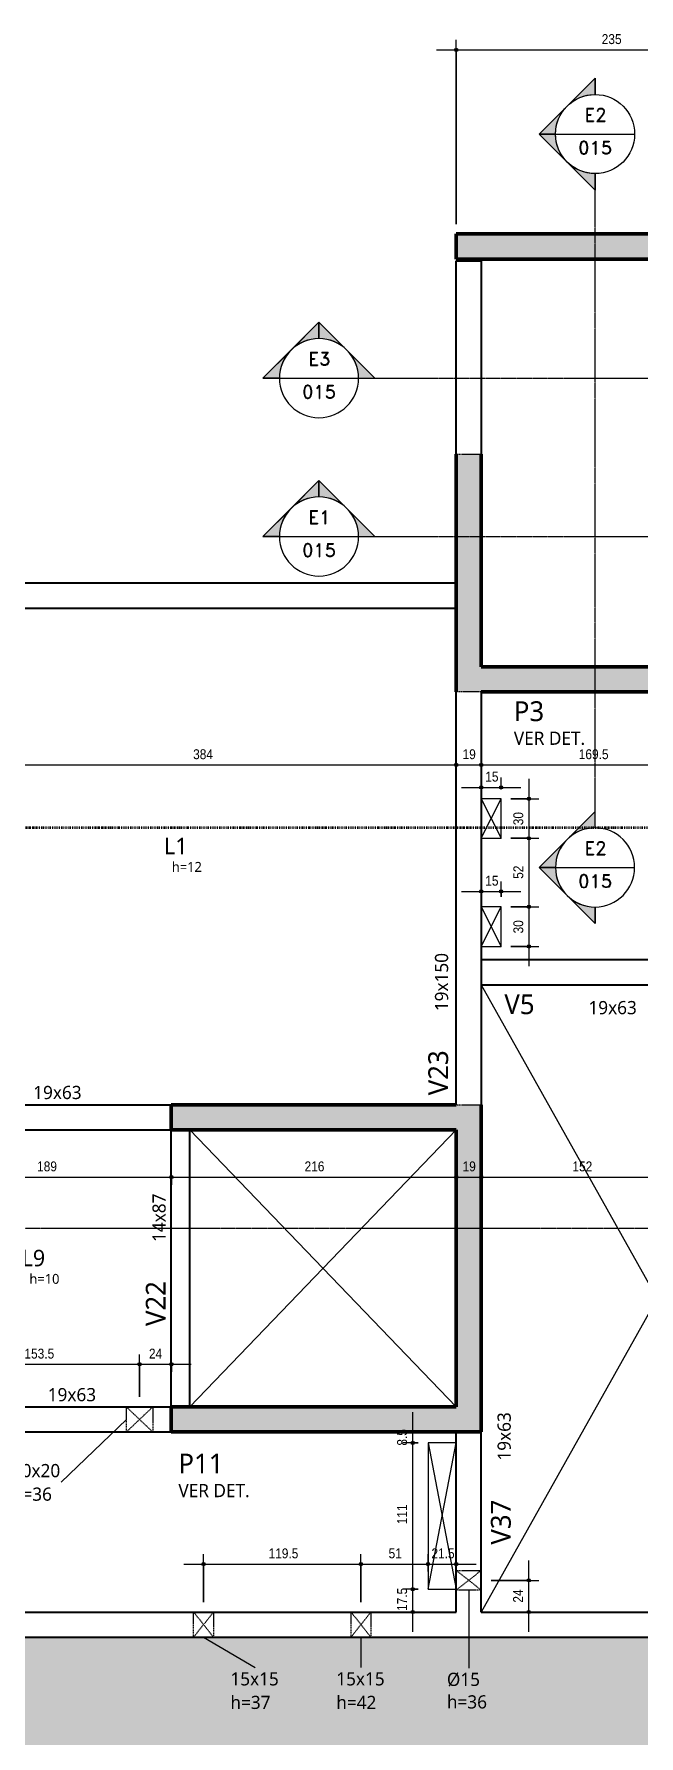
# Model space of a CAD drawing. Header units: centimetres. Extents: x -1475 to 26323, y -1238 to 84208.
# Drawn here: x 7683 to 8141, y -465 to 825 of the extents above; entities that cross this region are included whole.
import ezdxf

# ---------------------------------------------------------------- set-up
doc = ezdxf.new("R2010")
doc.units = ezdxf.units.CM
for name, pattern in [('Centro de 6 mm', [1.32, 0.6, -0.24, 0.24, -0.24]), ('Dash dot', [1.5875, 0.635, -0.47625, 0, -0.47625]), ('Traço', [0.635, 0.3175, -0.3175])]:
    doc.linetypes.add(name, pattern=pattern)
for name, color, linetype, lineweight in [('A-ANNO-DIMS', 7, 'Continuous', 9), ('A-ANNO-DIMS-50', 7, 'Continuous', 9), ('A-FLOR', 7, 'Continuous', 9), ('A-FLOR-IDEN', 7, 'Continuous', 9), ('A-GENM', 7, 'Continuous', 18), ('A-GENM-HDLN', 7, 'Traço', 18), ('A-GENM-IDEN', 7, 'Continuous', 9), ('G-ANNO-SYMB', 7, 'Continuous', 9), ('S-BEAM', 7, 'Continuous', 9), ('S-BEAM-IDEN', 7, 'Continuous', 9), ('S-COLS', 7, 'Continuous', 9), ('S-COLS-HDLN', 7, 'Traço', 18), ('S-COLS-IDEN', 7, 'Continuous', 9), ('S-GRID', 7, 'Continuous', 9)]:
    doc.layers.add(name, color=color, linetype=linetype, lineweight=lineweight)
doc.styles.add('Fira Sans', font='', dxfattribs={"width": 0.9, "height": 7.5})
doc.styles.add('Gadugi', font='gadugi.ttf', dxfattribs={"height": 10})
doc.styles.add('Gadugi_1', font='gadugi.ttf', dxfattribs={"height": 15})
doc.styles.add('Gadugi_2', font='gadugi.ttf', dxfattribs={"height": 0.2})
doc.styles.add('Gadugi_3', font='gadugi.ttf', dxfattribs={"height": 7.5})
doc.styles.add('Gadugi_4', font='gadugi.ttf', dxfattribs={"height": 12.5})
doc.styles.add('RomanD', font='romand__.ttf', dxfattribs={"height": 10})
doc.styles.get('Fira Sans').set_extended_font_data('Fira Sans')
doc.dimstyles.new('PED_R80_1_5mm_ACIMA_As_ESQ__R00', dxfattribs={"dimscale": 30.48, "dimtxt": 10.229846, "dimasz": 0.328084, "dimexe": 0.246063, "dimexo": 0.246063, "dimgap": 0.049213, "dimtad": 1, "dimdec": 1, "dimrnd": 0.5, "dimdsep": 46, "dimtxsty": 'Fira Sans', "dimblk1": 'DOTSMALL', "dimblk2": 'DOTSMALL', "dimsah": 1, "dimcen": 0.09, "dimdle": 0.492126, "dimazin": 0, "dimtfac": 1, "dimtdec": 4, "dimtix": 1, "dimtmove": 0, "dimatfit": 3, "dimfxl": 1, "dimtvp": 1, "dimtolj": 1, "dimtzin": 0, "dimarcsym": 2})

# ---------------------------------------------------------------- blocks, each defined once
blk = doc.blocks.new('PED_FURO_RETANGULAR_R04_2020 _INSTÂNCIA_ - FURO RET-V1-PL300 - FORMA DO DUPLEX SUPERIOR')
at = {"layer": 'A-GENM-HDLN'}
for p, q in [((-7.5, 9.5), (7.5, -9.5)), ((-7.5, -9.5), (7.5, 9.5)), ((-7.5, -9.5), (-7.5, 9.5)), ((7.5, 9.5), (7.5, -9.5))]:
    blk.add_line(p, q, dxfattribs=at)
blk = doc.blocks.new('PED_FURO_RETANGULAR_R04_2020 _INSTÂNCIA_ - FURO RET-3778599-PL300 - FORMA DO DUPLEX SUPERIOR')
at = {"layer": 'A-GENM-HDLN'}
for p, q in [((-7.5, 9.5), (7.5, -9.5)), ((-7.5, -9.5), (7.5, 9.5)), ((-7.5, -9.5), (-7.5, 9.5)), ((7.5, 9.5), (7.5, -9.5))]:
    blk.add_line(p, q, dxfattribs=at)
blk = doc.blocks.new('PED_FURO_RETANGULAR_R04_2020 _INSTÂNCIA_ - FURO RET-3780401-PL300 - FORMA DO DUPLEX SUPERIOR')
at = {"layer": 'A-GENM-HDLN'}
for p, q in [((-10, 9.5), (10, -9.5)), ((-10, -9.5), (10, 9.5)), ((-10, -9.5), (-10, 9.5)), ((10, 9.5), (10, -9.5))]:
    blk.add_line(p, q, dxfattribs=at)
blk = doc.blocks.new('PED_FURO_CIRCULAR_R04_2020 _INSTÂNCIA_ - FURO CIRC-3780993-PL300 - FORMA DO DUPLEX SUPERIOR')
at = {"layer": 'A-GENM-HDLN'}
for p, q in [((7.5, -9.5), (-7.5, 9.5)), ((-7.5, -9.5), (7.5, 9.5)), ((-7.5, -9.5), (-7.5, 9.5)), ((7.5, 9.5), (7.5, -9.5))]:
    blk.add_line(p, q, dxfattribs=at)
blk = doc.blocks.new('PED_TAG_PILAR_R03 - PILAR VER DET_-2523782-PL300 - FORMA DO DUPLEX SUPERIOR')
at = {"layer": 'S-COLS-IDEN', "insert": (0.115, -0.625), "char_height": 0.2, "width": 1.37089, "attachment_point": 1, "style": 'Gadugi_2'}
blk.add_mtext('VER DET.', dxfattribs=at)
blk = doc.blocks.new('Corte - M_Cabeça do corte - Preenchida-2060824-PL300 - FORMA DO DUPLEX SUPERIOR')
at = {"layer": 'G-ANNO-SYMB'}
h = blk.add_hatch(color=256, dxfattribs=at)
edge = h.paths.add_edge_path(flags=0)
edge.add_line((-0.6, 0.849), (-0.6, 0.6))
edge.add_arc((-0.6, 0), 0.6, 90, 135)
edge.add_line((-1.024, 0.424), (-0.6, 0.849))
h = blk.add_hatch(color=256, dxfattribs=at)
edge = h.paths.add_edge_path(flags=0)
edge.add_line((-0.6, 0.849), (-0.176, 0.424))
edge.add_arc((-0.6, 0), 0.6, 45, 90)
edge.add_line((-0.6, 0.6), (-0.6, 0.849))
h = blk.add_hatch(color=256, dxfattribs=at)
edge = h.paths.add_edge_path(flags=0)
edge.add_line((-1.449, 0), (-1.024, 0.424))
edge.add_arc((-0.6, 0), 0.6, 135, 180)
edge.add_line((-1.2, 0), (-1.449, 0))
h = blk.add_hatch(color=256, dxfattribs=at)
edge = h.paths.add_edge_path(flags=0)
edge.add_line((0.249, 0), (0, 0))
edge.add_arc((-0.6, 0), 0.6, 360, 405)
edge.add_line((-0.176, 0.424), (0.249, 0))
for p, q in [((-0.6, 0.849), (-1.449, 0)), ((-0.6, 0.849), (-1.024, 0.424)), ((-0.6, 0.849), (0.249, 0)), ((-0.6, 0.6), (-0.6, 0.849)), ((-0.6, 0.849), (-0.6, 0.6)), ((-0.176, 0.424), (-0.6, 0.849)), ((-1.024, 0.424), (-1.449, 0)), ((0.249, 0), (-0.176, 0.424)), ((-1.449, 0), (-1.2, 0)), ((0, 0), (0.249, 0)), ((-1.2, 0), (-1.449, 0)), ((0, 0), (0.249, 0))]:
    blk.add_line(p, q, dxfattribs=at)
for start, end in [(360, 180), (90, 135), (45, 90), (135, 180), (360, 45), (180, 360)]:
    blk.add_arc((-0.6, 0), 0.6, start, end, dxfattribs=at)
blk = doc.blocks.new('DIMBLOCK157-PL300 - FORMA DO DUPLEX SUPERIOR')
at = {"layer": 'A-ANNO-DIMS-50', "true_color": 0x000032}
h = blk.add_hatch(color=178, dxfattribs=at)
edge = h.paths.add_edge_path(flags=0)
edge.add_arc((7597.8, -41.1), 1.25, 0, 360)
h = blk.add_hatch(color=178, dxfattribs=at)
edge = h.paths.add_edge_path(flags=0)
edge.add_arc((7786.8, -41.1), 1.25, 0, 360)
at = {"layer": 'A-ANNO-DIMS-50', "color": 178, "true_color": 0x000032}
for p, q in [((7597.8, -46.8), (7597.8, -33.6)), ((7786.8, -46.8), (7786.8, -33.6)), ((7597.8, -41.1), (7786.8, -41.1)), ((7597.8, -41.1), (7597.8, -46.8)), ((7786.8, -41.1), (7786.8, -46.8))]:
    blk.add_line(p, q, dxfattribs=at)
for centre in [(7597.8, -41.1), (7786.8, -41.1)]:
    blk.add_circle(centre, 1.25, dxfattribs=at)
at = {"layer": 'A-ANNO-DIMS-50', "color": 0, "insert": (7685, -29.2), "char_height": 7.5, "width": 17.469, "attachment_point": 1, "line_spacing_factor": 1.049215, "style": 'Fira Sans'}
blk.add_mtext('189', dxfattribs=at)
blk = doc.blocks.new('_DotSmall')
at = {"color": 0, "linetype": 'ByBlock', "const_width": 0.5}
blk.add_lwpolyline([(-0.0625, 0, 1), (0.0625, 0, 1)], format="xyb", close=True, dxfattribs=at)
blk = doc.blocks.new('DIMBLOCK158-PL300 - FORMA DO DUPLEX SUPERIOR')
at = {"layer": 'A-ANNO-DIMS-50', "true_color": 0x000032}
h = blk.add_hatch(color=178, dxfattribs=at)
edge = h.paths.add_edge_path(flags=0)
edge.add_arc((7786.8, -41.1), 1.25, 0, 360)
h = blk.add_hatch(color=178, dxfattribs=at)
edge = h.paths.add_edge_path(flags=0)
edge.add_arc((8002.8, -41.1), 1.25, 0, 360)
at = {"layer": 'A-ANNO-DIMS-50', "color": 178, "true_color": 0x000032}
for p, q in [((7786.8, -46.8), (7786.8, -33.6)), ((8002.8, -46.8), (8002.8, -33.6)), ((7786.8, -41.1), (8002.8, -41.1)), ((7786.8, -41.1), (7786.8, -46.8)), ((8002.8, -41.1), (8002.8, -46.8))]:
    blk.add_line(p, q, dxfattribs=at)
for centre in [(7786.8, -41.1), (8002.8, -41.1)]:
    blk.add_circle(centre, 1.25, dxfattribs=at)
at = {"layer": 'A-ANNO-DIMS-50', "color": 0, "insert": (7887.8, -29.2), "char_height": 7.5, "width": 16.84, "attachment_point": 1, "line_spacing_factor": 1.049215, "style": 'Fira Sans'}
blk.add_mtext('216', dxfattribs=at)
blk = doc.blocks.new('DIMBLOCK159-PL300 - FORMA DO DUPLEX SUPERIOR')
at = {"layer": 'A-ANNO-DIMS-50', "true_color": 0x000032}
h = blk.add_hatch(color=178, dxfattribs=at)
edge = h.paths.add_edge_path(flags=0)
edge.add_arc((8002.8, -41.1), 1.25, 0, 360)
h = blk.add_hatch(color=178, dxfattribs=at)
edge = h.paths.add_edge_path(flags=0)
edge.add_arc((8021.8, -41.1), 1.25, 0, 360)
at = {"layer": 'A-ANNO-DIMS-50', "color": 178, "true_color": 0x000032}
for p, q in [((8002.8, -46.8), (8002.8, -33.6)), ((8021.8, -46.8), (8021.8, -33.6)), ((8002.8, -41.1), (8021.8, -41.1)), ((8002.8, -41.1), (8002.8, -46.8)), ((8021.8, -41.1), (8021.8, -46.8))]:
    blk.add_line(p, q, dxfattribs=at)
for centre in [(8002.8, -41.1), (8021.8, -41.1)]:
    blk.add_circle(centre, 1.25, dxfattribs=at)
at = {"layer": 'A-ANNO-DIMS-50', "color": 0, "insert": (8007.6, -29.2), "char_height": 7.5, "width": 11.174, "attachment_point": 1, "line_spacing_factor": 1.049215, "style": 'Fira Sans'}
blk.add_mtext('19', dxfattribs=at)
blk = doc.blocks.new('DIMBLOCK160-PL300 - FORMA DO DUPLEX SUPERIOR')
at = {"layer": 'A-ANNO-DIMS-50', "true_color": 0x000032}
h = blk.add_hatch(color=178, dxfattribs=at)
edge = h.paths.add_edge_path(flags=0)
edge.add_arc((8021.8, -41.1), 1.25, 0, 360)
h = blk.add_hatch(color=178, dxfattribs=at)
edge = h.paths.add_edge_path(flags=0)
edge.add_arc((8173.8, -41.1), 1.25, 0, 360)
at = {"layer": 'A-ANNO-DIMS-50', "color": 178, "true_color": 0x000032}
for p, q in [((8021.8, -46.8), (8021.8, -33.6)), ((8173.8, -46.8), (8173.8, -33.6)), ((8021.8, -41.1), (8173.8, -41.1)), ((8021.8, -41.1), (8021.8, -46.8)), ((8173.8, -41.1), (8173.8, -46.8))]:
    blk.add_line(p, q, dxfattribs=at)
for centre in [(8021.8, -41.1), (8173.8, -41.1)]:
    blk.add_circle(centre, 1.25, dxfattribs=at)
at = {"layer": 'A-ANNO-DIMS-50', "color": 0, "insert": (8090.9, -29.2), "char_height": 7.5, "width": 16.525, "attachment_point": 1, "line_spacing_factor": 1.049215, "style": 'Fira Sans'}
blk.add_mtext('152', dxfattribs=at)
blk = doc.blocks.new('DIMBLOCK195-PL300 - FORMA DO DUPLEX SUPERIOR')
at = {"layer": 'A-ANNO-DIMS-50', "true_color": 0x000032}
h = blk.add_hatch(color=178, dxfattribs=at)
edge = h.paths.add_edge_path(flags=0)
edge.add_arc((7619, 271.3), 1.25, 0, 360)
h = blk.add_hatch(color=178, dxfattribs=at)
edge = h.paths.add_edge_path(flags=0)
edge.add_arc((8002.8, 271.3), 1.25, 0, 360)
at = {"layer": 'A-ANNO-DIMS-50', "color": 178, "true_color": 0x000032}
for p, q in [((7619, 302.7), (7619, 263.8)), ((7619, 271.3), (7619, 302.7)), ((7619, 271.3), (8002.8, 271.3)), ((8002.8, 265.6), (8002.8, 278.8)), ((8002.8, 271.3), (8002.8, 265.6))]:
    blk.add_line(p, q, dxfattribs=at)
for centre in [(7619, 271.3), (8002.8, 271.3)]:
    blk.add_circle(centre, 1.25, dxfattribs=at)
at = {"layer": 'A-ANNO-DIMS-50', "color": 0, "insert": (7803.3, 283.2), "char_height": 7.5, "width": 18.256, "attachment_point": 1, "line_spacing_factor": 1.049215, "style": 'Fira Sans'}
blk.add_mtext('384', dxfattribs=at)
blk = doc.blocks.new('DIMBLOCK196-PL300 - FORMA DO DUPLEX SUPERIOR')
at = {"layer": 'A-ANNO-DIMS-50', "true_color": 0x000032}
h = blk.add_hatch(color=178, dxfattribs=at)
edge = h.paths.add_edge_path(flags=0)
edge.add_arc((8002.8, 271.3), 1.25, 0, 360)
h = blk.add_hatch(color=178, dxfattribs=at)
edge = h.paths.add_edge_path(flags=0)
edge.add_arc((8021.8, 271.3), 1.25, 0, 360)
at = {"layer": 'A-ANNO-DIMS-50', "color": 178, "true_color": 0x000032}
for p, q in [((8002.8, 265.6), (8002.8, 278.8)), ((8002.8, 271.3), (8021.8, 271.3)), ((8002.8, 271.3), (8002.8, 265.6)), ((8021.8, 265.6), (8021.8, 278.8)), ((8021.8, 271.3), (8021.8, 265.6))]:
    blk.add_line(p, q, dxfattribs=at)
for centre in [(8002.8, 271.3), (8021.8, 271.3)]:
    blk.add_circle(centre, 1.25, dxfattribs=at)
at = {"layer": 'A-ANNO-DIMS-50', "color": 0, "insert": (8007.6, 283.2), "char_height": 7.5, "width": 11.174, "attachment_point": 1, "line_spacing_factor": 1.049215, "style": 'Fira Sans'}
blk.add_mtext('19', dxfattribs=at)
blk = doc.blocks.new('DIMBLOCK197-PL300 - FORMA DO DUPLEX SUPERIOR')
at = {"layer": 'A-ANNO-DIMS-50', "true_color": 0x000032}
h = blk.add_hatch(color=178, dxfattribs=at)
edge = h.paths.add_edge_path(flags=0)
edge.add_arc((8021.8, 271.3), 1.25, 0, 360)
h = blk.add_hatch(color=178, dxfattribs=at)
edge = h.paths.add_edge_path(flags=0)
edge.add_arc((8191.3, 271.3), 1.25, 0, 360)
at = {"layer": 'A-ANNO-DIMS-50', "color": 178, "true_color": 0x000032}
for p, q in [((8021.8, 265.6), (8021.8, 278.8)), ((8021.8, 271.3), (8191.3, 271.3)), ((8021.8, 271.3), (8021.8, 265.6)), ((8191.3, 279.3), (8191.3, 263.8)), ((8191.3, 271.3), (8191.3, 279.3))]:
    blk.add_line(p, q, dxfattribs=at)
for centre in [(8021.8, 271.3), (8191.3, 271.3)]:
    blk.add_circle(centre, 1.25, dxfattribs=at)
at = {"layer": 'A-ANNO-DIMS-50', "color": 0, "insert": (8095.7, 283.2), "char_height": 7.5, "width": 25.968, "attachment_point": 1, "line_spacing_factor": 1.049215, "style": 'Fira Sans'}
blk.add_mtext('169.5', dxfattribs=at)
blk = doc.blocks.new('DIMBLOCK221-PL300 - FORMA DO DUPLEX SUPERIOR')
at = {"layer": 'A-ANNO-DIMS-50', "true_color": 0x000032}
h = blk.add_hatch(color=178, dxfattribs=at)
edge = h.paths.add_edge_path(flags=0)
edge.add_arc((8002.8, 813.3), 1.25, 0, 360)
h = blk.add_hatch(color=178, dxfattribs=at)
edge = h.paths.add_edge_path(flags=0)
edge.add_arc((8237.8, 813.3), 1.25, 0, 360)
at = {"layer": 'A-ANNO-DIMS-50', "color": 178, "true_color": 0x000032}
for p, q in [((7987.8, 813.3), (8237.8, 813.3)), ((8002.8, 681.3), (8002.8, 820.8)), ((8002.8, 813.3), (8002.8, 681.3)), ((8237.8, 681.3), (8237.8, 820.8)), ((8237.8, 813.3), (8237.8, 681.3))]:
    blk.add_line(p, q, dxfattribs=at)
for centre in [(8002.8, 813.3), (8237.8, 813.3)]:
    blk.add_circle(centre, 1.25, dxfattribs=at)
at = {"layer": 'A-ANNO-DIMS-50', "color": 0, "insert": (8113.1, 825.2), "char_height": 7.5, "width": 17.312, "attachment_point": 1, "line_spacing_factor": 1.049215, "style": 'Fira Sans'}
blk.add_mtext('235', dxfattribs=at)
blk = doc.blocks.new('DIMBLOCK233-PL300 - FORMA DO DUPLEX SUPERIOR')
at = {"layer": 'A-ANNO-DIMS-50', "true_color": 0x000032}
h = blk.add_hatch(color=178, dxfattribs=at)
edge = h.paths.add_edge_path(flags=0)
edge.add_arc((8057.9, 245.7), 1.25, 0, 360)
h = blk.add_hatch(color=178, dxfattribs=at)
edge = h.paths.add_edge_path(flags=0)
edge.add_arc((8057.9, 215.7), 1.25, 0, 360)
at = {"layer": 'A-ANNO-DIMS-50', "color": 178, "true_color": 0x000032}
for p, q in [((8057.9, 260.7), (8057.9, 215.7)), ((8044.3, 245.7), (8065.4, 245.7)), ((8057.9, 245.7), (8044.3, 245.7)), ((8044.3, 215.7), (8065.4, 215.7)), ((8057.9, 215.7), (8044.3, 215.7))]:
    blk.add_line(p, q, dxfattribs=at)
for centre in [(8057.9, 245.7), (8057.9, 215.7)]:
    blk.add_circle(centre, 1.25, dxfattribs=at)
at = {"layer": 'A-ANNO-DIMS-50', "color": 0, "insert": (8046.1, 225.6), "char_height": 7.5, "width": 12.276, "attachment_point": 1, "rotation": 90, "line_spacing_factor": 1.049215, "style": 'Fira Sans'}
blk.add_mtext('30', dxfattribs=at)
blk = doc.blocks.new('DIMBLOCK234-PL300 - FORMA DO DUPLEX SUPERIOR')
at = {"layer": 'A-ANNO-DIMS-50', "true_color": 0x000032}
h = blk.add_hatch(color=178, dxfattribs=at)
edge = h.paths.add_edge_path(flags=0)
edge.add_arc((8057.9, 215.7), 1.25, 0, 360)
h = blk.add_hatch(color=178, dxfattribs=at)
edge = h.paths.add_edge_path(flags=0)
edge.add_arc((8057.9, 163.8), 1.25, 0, 360)
at = {"layer": 'A-ANNO-DIMS-50', "color": 178, "true_color": 0x000032}
for p, q in [((8044.3, 215.7), (8065.4, 215.7)), ((8057.9, 215.7), (8044.3, 215.7)), ((8057.9, 215.7), (8057.9, 163.8)), ((8044.3, 163.8), (8065.4, 163.8)), ((8057.9, 163.8), (8044.3, 163.8))]:
    blk.add_line(p, q, dxfattribs=at)
for centre in [(8057.9, 215.7), (8057.9, 163.8)]:
    blk.add_circle(centre, 1.25, dxfattribs=at)
at = {"layer": 'A-ANNO-DIMS-50', "color": 0, "insert": (8046.1, 185), "char_height": 7.5, "width": 11.489, "attachment_point": 1, "rotation": 90, "line_spacing_factor": 1.049215, "style": 'Fira Sans'}
blk.add_mtext('52', dxfattribs=at)
blk = doc.blocks.new('DIMBLOCK235-PL300 - FORMA DO DUPLEX SUPERIOR')
at = {"layer": 'A-ANNO-DIMS-50', "true_color": 0x000032}
h = blk.add_hatch(color=178, dxfattribs=at)
edge = h.paths.add_edge_path(flags=0)
edge.add_arc((8057.9, 163.8), 1.25, 0, 360)
h = blk.add_hatch(color=178, dxfattribs=at)
edge = h.paths.add_edge_path(flags=0)
edge.add_arc((8057.9, 133.8), 1.25, 0, 360)
at = {"layer": 'A-ANNO-DIMS-50', "color": 178, "true_color": 0x000032}
for p, q in [((8044.3, 163.8), (8065.4, 163.8)), ((8057.9, 163.8), (8044.3, 163.8)), ((8057.9, 163.8), (8057.9, 118.8)), ((8044.3, 133.8), (8065.4, 133.8)), ((8057.9, 133.8), (8044.3, 133.8))]:
    blk.add_line(p, q, dxfattribs=at)
for centre in [(8057.9, 163.8), (8057.9, 133.8)]:
    blk.add_circle(centre, 1.25, dxfattribs=at)
at = {"layer": 'A-ANNO-DIMS-50', "color": 0, "insert": (8046.1, 143.6), "char_height": 7.5, "width": 12.276, "attachment_point": 1, "rotation": 90, "line_spacing_factor": 1.049215, "style": 'Fira Sans'}
blk.add_mtext('30', dxfattribs=at)
blk = doc.blocks.new('DIMBLOCK236-PL300 - FORMA DO DUPLEX SUPERIOR')
at = {"layer": 'A-ANNO-DIMS-50', "true_color": 0x000032}
h = blk.add_hatch(color=178, dxfattribs=at)
edge = h.paths.add_edge_path(flags=0)
edge.add_arc((8021.8, 175.4), 1.25, 0, 360)
h = blk.add_hatch(color=178, dxfattribs=at)
edge = h.paths.add_edge_path(flags=0)
edge.add_arc((8036.8, 175.4), 1.25, 0, 360)
at = {"layer": 'A-ANNO-DIMS-50', "color": 178, "true_color": 0x000032}
for p, q in [((8021.8, 169.7), (8021.8, 182.9)), ((8036.8, 171.3), (8036.8, 182.9)), ((8006.8, 175.4), (8051.8, 175.4)), ((8021.8, 175.4), (8021.8, 169.7)), ((8036.8, 175.4), (8036.8, 171.3))]:
    blk.add_line(p, q, dxfattribs=at)
for centre in [(8021.8, 175.4), (8036.8, 175.4)]:
    blk.add_circle(centre, 1.25, dxfattribs=at)
at = {"layer": 'A-ANNO-DIMS-50', "color": 0, "insert": (8024.8, 187.3), "char_height": 7.5, "width": 10.859, "attachment_point": 1, "rotation": 0, "line_spacing_factor": 1.049215, "style": 'Fira Sans'}
blk.add_mtext('15', dxfattribs=at)
blk = doc.blocks.new('DIMBLOCK237-PL300 - FORMA DO DUPLEX SUPERIOR')
at = {"layer": 'A-ANNO-DIMS-50', "true_color": 0x000032}
h = blk.add_hatch(color=178, dxfattribs=at)
edge = h.paths.add_edge_path(flags=0)
edge.add_arc((8021.8, 254.3), 1.25, 0, 360)
h = blk.add_hatch(color=178, dxfattribs=at)
edge = h.paths.add_edge_path(flags=0)
edge.add_arc((8036.8, 254.3), 1.25, 0, 360)
at = {"layer": 'A-ANNO-DIMS-50', "color": 178, "true_color": 0x000032}
for p, q in [((8021.8, 248.6), (8021.8, 261.8)), ((8036.8, 253.2), (8036.8, 261.8)), ((8006.8, 254.3), (8051.8, 254.3)), ((8021.8, 254.3), (8021.8, 248.6)), ((8036.8, 254.3), (8036.8, 253.2))]:
    blk.add_line(p, q, dxfattribs=at)
for centre in [(8021.8, 254.3), (8036.8, 254.3)]:
    blk.add_circle(centre, 1.25, dxfattribs=at)
at = {"layer": 'A-ANNO-DIMS-50', "color": 0, "insert": (8024.8, 266.2), "char_height": 7.5, "width": 10.859, "attachment_point": 1, "rotation": 0, "line_spacing_factor": 1.049215, "style": 'Fira Sans'}
blk.add_mtext('15', dxfattribs=at)
blk = doc.blocks.new('DIMBLOCK240-PL300 - FORMA DO DUPLEX SUPERIOR')
at = {"layer": 'A-ANNO-DIMS-50', "true_color": 0x000032}
h = blk.add_hatch(color=178, dxfattribs=at)
edge = h.paths.add_edge_path(flags=0)
edge.add_arc((7609.2, -182.9), 1.25, 0, 360)
h = blk.add_hatch(color=178, dxfattribs=at)
edge = h.paths.add_edge_path(flags=0)
edge.add_arc((7762.7, -182.9), 1.25, 0, 360)
at = {"layer": 'A-ANNO-DIMS-50', "color": 178, "true_color": 0x000032}
for p, q in [((7609.2, -207.7), (7609.2, -175.4)), ((7762.7, -207.7), (7762.7, -175.4)), ((7609.2, -182.9), (7762.7, -182.9)), ((7609.2, -182.9), (7609.2, -207.7)), ((7762.7, -182.9), (7762.7, -207.7))]:
    blk.add_line(p, q, dxfattribs=at)
for centre in [(7609.2, -182.9), (7762.7, -182.9)]:
    blk.add_circle(centre, 1.25, dxfattribs=at)
at = {"layer": 'A-ANNO-DIMS-50', "color": 0, "insert": (7675.4, -171.1), "char_height": 7.5, "width": 25.339, "attachment_point": 1, "line_spacing_factor": 1.049215, "style": 'Fira Sans'}
blk.add_mtext('153.5', dxfattribs=at)
blk = doc.blocks.new('DIMBLOCK241-PL300 - FORMA DO DUPLEX SUPERIOR')
at = {"layer": 'A-ANNO-DIMS-50', "true_color": 0x000032}
h = blk.add_hatch(color=178, dxfattribs=at)
edge = h.paths.add_edge_path(flags=0)
edge.add_arc((7762.7, -182.9), 1.25, 0, 360)
h = blk.add_hatch(color=178, dxfattribs=at)
edge = h.paths.add_edge_path(flags=0)
edge.add_arc((7786.8, -182.9), 1.25, 0, 360)
at = {"layer": 'A-ANNO-DIMS-50', "color": 178, "true_color": 0x000032}
for p, q in [((7762.7, -207.7), (7762.7, -175.4)), ((7786.8, -188.7), (7786.8, -175.4)), ((7762.7, -182.9), (7801.8, -182.9)), ((7762.7, -182.9), (7762.7, -207.7)), ((7786.8, -182.9), (7786.8, -188.7))]:
    blk.add_line(p, q, dxfattribs=at)
for centre in [(7762.7, -182.9), (7786.8, -182.9)]:
    blk.add_circle(centre, 1.25, dxfattribs=at)
at = {"layer": 'A-ANNO-DIMS-50', "color": 0, "insert": (7769.8, -171.1), "char_height": 7.5, "width": 11.804, "attachment_point": 1, "line_spacing_factor": 1.049215, "style": 'Fira Sans'}
blk.add_mtext('24', dxfattribs=at)
blk = doc.blocks.new('DIMBLOCK244-PL300 - FORMA DO DUPLEX SUPERIOR')
at = {"layer": 'A-ANNO-DIMS-50', "true_color": 0x000032}
h = blk.add_hatch(color=178, dxfattribs=at)
edge = h.paths.add_edge_path(flags=0)
edge.add_arc((8057.8, -346.7), 1.25, 0, 360)
h = blk.add_hatch(color=178, dxfattribs=at)
edge = h.paths.add_edge_path(flags=0)
edge.add_arc((8057.8, -370.7), 1.25, 0, 360)
at = {"layer": 'A-ANNO-DIMS-50', "color": 178, "true_color": 0x000032}
for p, q in [((8057.8, -385.7), (8057.8, -331.7)), ((8029.3, -346.7), (8065.3, -346.7)), ((8057.8, -346.7), (8029.3, -346.7)), ((8063.6, -370.7), (8050.3, -370.7)), ((8057.8, -370.7), (8063.6, -370.7))]:
    blk.add_line(p, q, dxfattribs=at)
for centre in [(8057.8, -346.7), (8057.8, -370.7)]:
    blk.add_circle(centre, 1.25, dxfattribs=at)
at = {"layer": 'A-ANNO-DIMS-50', "color": 0, "insert": (8045.9, -363.6), "char_height": 7.5, "width": 11.804, "attachment_point": 1, "rotation": 90, "line_spacing_factor": 1.049215, "style": 'Fira Sans'}
blk.add_mtext('24', dxfattribs=at)
blk = doc.blocks.new('DIMBLOCK245-PL300 - FORMA DO DUPLEX SUPERIOR')
at = {"layer": 'A-ANNO-DIMS-50', "true_color": 0x000032}
h = blk.add_hatch(color=178, dxfattribs=at)
edge = h.paths.add_edge_path(flags=0)
edge.add_arc((7811.2, -334.4), 1.25, 0, 360)
h = blk.add_hatch(color=178, dxfattribs=at)
edge = h.paths.add_edge_path(flags=0)
edge.add_arc((7930.5, -334.4), 1.25, 0, 360)
at = {"layer": 'A-ANNO-DIMS-50', "color": 178, "true_color": 0x000032}
for p, q in [((7796.2, -334.4), (7930.5, -334.4)), ((7811.2, -363.2), (7811.2, -326.9)), ((7811.2, -334.4), (7811.2, -363.2)), ((7930.5, -363.2), (7930.5, -326.9)), ((7930.5, -334.4), (7930.5, -363.2))]:
    blk.add_line(p, q, dxfattribs=at)
for centre in [(7811.2, -334.4), (7930.5, -334.4)]:
    blk.add_circle(centre, 1.25, dxfattribs=at)
at = {"layer": 'A-ANNO-DIMS-50', "color": 0, "insert": (7860.5, -322.5), "char_height": 7.5, "width": 24.866, "attachment_point": 1, "line_spacing_factor": 1.049215, "style": 'Fira Sans'}
blk.add_mtext('119.5', dxfattribs=at)
blk = doc.blocks.new('DIMBLOCK246-PL300 - FORMA DO DUPLEX SUPERIOR')
at = {"layer": 'A-ANNO-DIMS-50', "true_color": 0x000032}
h = blk.add_hatch(color=178, dxfattribs=at)
edge = h.paths.add_edge_path(flags=0)
edge.add_arc((7930.5, -334.4), 1.25, 0, 360)
h = blk.add_hatch(color=178, dxfattribs=at)
edge = h.paths.add_edge_path(flags=0)
edge.add_arc((7981.4, -334.4), 1.25, 0, 360)
at = {"layer": 'A-ANNO-DIMS-50', "color": 178, "true_color": 0x000032}
for p, q in [((7930.5, -363.2), (7930.5, -326.9)), ((7930.5, -334.4), (7981.4, -334.4)), ((7930.5, -334.4), (7930.5, -363.2)), ((7981.4, -340.1), (7981.4, -326.9)), ((7981.4, -334.4), (7981.4, -340.1))]:
    blk.add_line(p, q, dxfattribs=at)
for centre in [(7930.5, -334.4), (7981.4, -334.4)]:
    blk.add_circle(centre, 1.25, dxfattribs=at)
at = {"layer": 'A-ANNO-DIMS-50', "color": 0, "insert": (7951.5, -322.5), "char_height": 7.5, "width": 10.859, "attachment_point": 1, "line_spacing_factor": 1.049215, "style": 'Fira Sans'}
blk.add_mtext('51', dxfattribs=at)
blk = doc.blocks.new('DIMBLOCK247-PL300 - FORMA DO DUPLEX SUPERIOR')
at = {"layer": 'A-ANNO-DIMS-50', "true_color": 0x000032}
h = blk.add_hatch(color=178, dxfattribs=at)
edge = h.paths.add_edge_path(flags=0)
edge.add_arc((7981.4, -334.4), 1.25, 0, 360)
h = blk.add_hatch(color=178, dxfattribs=at)
edge = h.paths.add_edge_path(flags=0)
edge.add_arc((8002.8, -334.4), 1.25, 0, 360)
at = {"layer": 'A-ANNO-DIMS-50', "color": 178, "true_color": 0x000032}
for p, q in [((7981.4, -340.1), (7981.4, -326.9)), ((7981.4, -334.4), (8017.8, -334.4)), ((7981.4, -334.4), (7981.4, -340.1)), ((8002.8, -340.1), (8002.8, -326.9)), ((8002.8, -334.4), (8002.8, -340.1))]:
    blk.add_line(p, q, dxfattribs=at)
for centre in [(7981.4, -334.4), (8002.8, -334.4)]:
    blk.add_circle(centre, 1.25, dxfattribs=at)
at = {"layer": 'A-ANNO-DIMS-50', "color": 0, "insert": (7984, -322.5), "char_height": 7.5, "width": 19.358, "attachment_point": 1, "line_spacing_factor": 1.049215, "style": 'Fira Sans'}
blk.add_mtext('21.5', dxfattribs=at)
blk = doc.blocks.new('DIMBLOCK248-PL300 - FORMA DO DUPLEX SUPERIOR')
at = {"layer": 'A-ANNO-DIMS-50', "true_color": 0x000032}
h = blk.add_hatch(color=178, dxfattribs=at)
edge = h.paths.add_edge_path(flags=0)
edge.add_arc((7969.8, -353.4), 1.25, 0, 360)
h = blk.add_hatch(color=178, dxfattribs=at)
edge = h.paths.add_edge_path(flags=0)
edge.add_arc((7969.8, -370.7), 1.25, 0, 360)
at = {"layer": 'A-ANNO-DIMS-50', "color": 178, "true_color": 0x000032}
for p, q in [((7973.9, -353.4), (7962.3, -353.4)), ((7969.8, -385.7), (7969.8, -353.4)), ((7969.8, -353.4), (7973.9, -353.4)), ((7975.6, -370.7), (7962.3, -370.7)), ((7969.8, -370.7), (7975.6, -370.7))]:
    blk.add_line(p, q, dxfattribs=at)
for centre in [(7969.8, -353.4), (7969.8, -370.7)]:
    blk.add_circle(centre, 1.25, dxfattribs=at)
at = {"layer": 'A-ANNO-DIMS-50', "color": 0, "insert": (7958, -369.9), "char_height": 7.5, "width": 18.886, "attachment_point": 1, "rotation": 90, "line_spacing_factor": 1.049215, "style": 'Fira Sans'}
blk.add_mtext('17.5', dxfattribs=at)
blk = doc.blocks.new('DIMBLOCK249-PL300 - FORMA DO DUPLEX SUPERIOR')
at = {"layer": 'A-ANNO-DIMS-50', "true_color": 0x000032}
h = blk.add_hatch(color=178, dxfattribs=at)
edge = h.paths.add_edge_path(flags=0)
edge.add_arc((7969.8, -242.5), 1.25, 0, 360)
h = blk.add_hatch(color=178, dxfattribs=at)
edge = h.paths.add_edge_path(flags=0)
edge.add_arc((7969.8, -353.4), 1.25, 0, 360)
at = {"layer": 'A-ANNO-DIMS-50', "color": 178, "true_color": 0x000032}
for p, q in [((7973.9, -242.5), (7962.3, -242.5)), ((7969.8, -353.4), (7969.8, -242.5)), ((7969.8, -242.5), (7973.9, -242.5)), ((7973.9, -353.4), (7962.3, -353.4)), ((7969.8, -353.4), (7973.9, -353.4))]:
    blk.add_line(p, q, dxfattribs=at)
for centre in [(7969.8, -242.5), (7969.8, -353.4)]:
    blk.add_circle(centre, 1.25, dxfattribs=at)
at = {"layer": 'A-ANNO-DIMS-50', "color": 0, "insert": (7958, -304.2), "char_height": 7.5, "width": 15.109, "attachment_point": 1, "rotation": 90, "line_spacing_factor": 1.049215, "style": 'Fira Sans'}
blk.add_mtext('111', dxfattribs=at)
blk = doc.blocks.new('DIMBLOCK250-PL300 - FORMA DO DUPLEX SUPERIOR')
at = {"layer": 'A-ANNO-DIMS-50', "true_color": 0x000032}
h = blk.add_hatch(color=178, dxfattribs=at)
edge = h.paths.add_edge_path(flags=0)
edge.add_arc((7969.8, -234.2), 1.25, 0, 360)
h = blk.add_hatch(color=178, dxfattribs=at)
edge = h.paths.add_edge_path(flags=0)
edge.add_arc((7969.8, -242.5), 1.25, 0, 360)
at = {"layer": 'A-ANNO-DIMS-50', "color": 178, "true_color": 0x000032}
for p, q in [((7969.8, -242.5), (7969.8, -219.2)), ((7975.6, -234.2), (7962.3, -234.2)), ((7973.9, -242.5), (7962.3, -242.5)), ((7969.8, -234.2), (7975.6, -234.2)), ((7969.8, -242.5), (7973.9, -242.5))]:
    blk.add_line(p, q, dxfattribs=at)
for centre in [(7969.8, -234.2), (7969.8, -242.5)]:
    blk.add_circle(centre, 1.25, dxfattribs=at)
at = {"layer": 'A-ANNO-DIMS-50', "color": 0, "insert": (7958, -244.6), "char_height": 7.5, "width": 14.951, "attachment_point": 1, "rotation": 90, "line_spacing_factor": 1.049215, "style": 'Fira Sans'}
blk.add_mtext('8.5', dxfattribs=at)

msp = doc.modelspace()

# ---------------------------------------------------------------- hatches: boundary and pattern name
at = {"layer": 'A-FLOR', "lineweight": 18, "true_color": 0xd9d9d9}
h = msp.add_hatch(color=254, dxfattribs=at)
h.paths.add_polyline_path([(8079.28, -782.75), (8288.28, -782.75), (8288.28, -389.75), (7277.28, -389.75), (7277.28, -685.75), (8079.28, -685.75), (8079.28, -748.02)], flags=0)
h.paths.add_polyline_path([(8269.77, -680.35), (8269.77, -670.42), (8279.69, -670.42), (8279.69, -680.35)], flags=0)
at = {"layer": 'S-COLS', "true_color": 0x808080}
for points in [[(8237.78, 654.75), (8237.78, 673.75), (8002.78, 673.75), (8002.78, 654.75)], [(8237.78, 326.75), (8237.78, 345.75), (8021.78, 345.75), (8021.78, 506.75), (8002.78, 506.75), (8002.78, 326.75), (8021.78, 326.75)], [(7983.98, -234.25), (8021.78, -234.25), (8021.78, 13.75), (7786.78, 13.75), (7786.78, -5.25), (8002.78, -5.25), (8002.78, -215.25), (7786.78, -215.25), (7786.78, -234.25)]]:
    msp.add_hatch(color=8, dxfattribs=at).paths.add_polyline_path(points, flags=0)

# ---------------------------------------------------------------- linework, layer by layer
at = {"lineweight": 18}
for p, q in [((8021.78, 215.76), (8036.77, 245.74)), ((8021.78, 245.74), (8036.77, 215.76)), ((8021.78, 133.76), (8036.77, 163.74)), ((8021.78, 163.74), (8036.77, 133.76)), ((8021.78, 104.74), (8288.27, -370.74)), ((8002.78, -5.25), (7800.78, -215.25)), ((7800.78, -5.25), (8002.78, -215.25)), ((8173.77, -99.55), (8021.78, -370.74)), ((7981.44, -353.37), (8002.77, -242.53)), ((7981.44, -242.53), (8002.77, -353.37))]:
    msp.add_line(p, q, dxfattribs=at)
at = {"layer": 'A-FLOR', "lineweight": 18}
for p, q in [((8036.78, 245.75), (8021.78, 245.75)), ((8036.78, 215.75), (8036.78, 245.75)), ((8021.78, 215.75), (8036.78, 215.75)), ((8036.78, 163.75), (8021.78, 163.75)), ((8036.78, 133.75), (8036.78, 163.75)), ((8021.78, 133.75), (8036.78, 133.75)), ((8002.78, -242.51), (7981.44, -242.51)), ((7981.44, -242.51), (7981.44, -353.39)), ((7981.44, -353.39), (8002.78, -353.39))]:
    msp.add_line(p, q, dxfattribs=at)
at = {"layer": 'A-GENM-IDEN'}
for p, q in [((7752.69, -224.75), (7703.24, -272.3)), ((8012.28, -354.16), (8012.28, -413.18)), ((7811.21, -389.75), (7850.27, -412.79)), ((7930.54, -389.75), (7930.54, -412.79))]:
    msp.add_line(p, q, dxfattribs=at)
at = {"layer": 'G-ANNO-SYMB'}
for p, q in [((8078.07, 749.48), (8138.07, 749.48)), ((7868.73, 564.47), (7928.73, 564.47)), ((7868.73, 444.47), (7928.73, 444.47)), ((8078.07, 193.63), (8138.07, 193.63))]:
    msp.add_line(p, q, dxfattribs=at)
at = {"layer": 'G-ANNO-SYMB', "linetype": 'Centro de 6 mm'}
for p, q in [((8108.07, 223.63), (8108.07, 719.48)), ((7928.73, 564.47), (8660.05, 564.47)), ((7928.73, 444.47), (8660.05, 444.47)), ((6592.6, -79.8), (10004.87, -79.8))]:
    msp.add_line(p, q, dxfattribs=at)
at = {"layer": 'S-BEAM', "lineweight": 25}
for p, q in [((8002.78, 653.48), (8021.78, 653.48)), ((8002.78, 506.75), (8002.78, 653.48)), ((8021.78, 653.48), (8021.78, 506.75)), ((7216.28, 409.25), (8002.78, 409.25)), ((7216.28, 390.25), (8002.78, 390.25)), ((8002.78, 13.75), (8002.78, 326.75)), ((8021.78, 326.75), (8021.78, 13.75)), ((8021.78, 123.75), (8173.78, 123.75)), ((8021.78, 104.75), (8173.78, 104.75)), ((7597.78, 13.75), (7786.78, 13.75)), ((7597.78, -5.25), (7786.78, -5.25)), ((7786.78, -215.25), (7786.78, -5.25)), ((7800.78, -215.25), (7800.78, -5.25)), ((7597.78, -215.25), (7786.78, -215.25)), ((7583.78, -234.25), (7786.78, -234.25)), ((8002.78, -370.75), (8002.78, -234.25)), ((8021.78, -370.75), (8021.78, -234.25)), ((7277.28, -370.75), (8002.78, -370.75)), ((8021.78, -370.75), (8288.28, -370.75)), ((7277.28, -389.75), (8288.28, -389.75))]:
    msp.add_line(p, q, dxfattribs=at)
at = {"layer": 'S-COLS', "lineweight": 50}
for p, q in [((8002.78, 654.75), (8002.78, 673.75)), ((8002.78, 673.75), (8237.78, 673.75)), ((8237.78, 654.75), (8002.78, 654.75)), ((8002.78, 326.75), (8002.78, 506.75)), ((8021.78, 506.75), (8021.78, 345.75)), ((8021.78, 345.75), (8237.78, 345.75)), ((8237.78, 326.75), (8021.78, 326.75)), ((7786.78, -5.25), (7786.78, 13.75)), ((7786.78, 13.75), (8002.78, 13.75)), ((8021.78, 13.75), (8021.78, -234.25)), ((8002.78, -5.25), (7786.78, -5.25)), ((8002.78, -215.25), (8002.78, -5.25)), ((7786.78, -234.25), (7786.78, -215.25)), ((7786.78, -215.25), (8002.78, -215.25)), ((8021.78, -234.25), (7786.78, -234.25))]:
    msp.add_line(p, q, dxfattribs=at)
at = {"layer": 'S-COLS-HDLN'}
for p, q in [((8002.78, 506.75), (8021.78, 506.75)), ((8021.77, 326.75), (8002.78, 326.75)), ((8002.78, 13.75), (8021.78, 13.75))]:
    msp.add_line(p, q, dxfattribs=at)
at = {"layer": 'S-GRID', "color": 114, "linetype": 'Dash dot', "lineweight": 35, "true_color": 0x00b050}
msp.add_line((10037.67, 223.75), (6421.23, 223.75), dxfattribs=at)

# ---------------------------------------------------------------- block references
at = {"layer": 'A-GENM', "linetype": 'Traço'}
for name, p in [('PED_FURO_RETANGULAR_R04_2020 _INSTÂNCIA_ - FURO RET-3780401-PL300 - FORMA DO DUPLEX SUPERIOR', (7762.69, -224.75)), ('PED_FURO_RETANGULAR_R04_2020 _INSTÂNCIA_ - FURO RET-3778599-PL300 - FORMA DO DUPLEX SUPERIOR', (7811.21, -380.25)), ('PED_FURO_RETANGULAR_R04_2020 _INSTÂNCIA_ - FURO RET-V1-PL300 - FORMA DO DUPLEX SUPERIOR', (7930.54, -380.25))]:
    msp.add_blockref(name, p, dxfattribs=at)
at = {"layer": 'A-GENM', "linetype": 'Traço', "rotation": 89.9999999999999}
msp.add_blockref('PED_FURO_CIRCULAR_R04_2020 _INSTÂNCIA_ - FURO CIRC-3780993-PL300 - FORMA DO DUPLEX SUPERIOR', (8012.28, -346.66), dxfattribs=at)
at = {"layer": 'G-ANNO-SYMB', "extrusion": (0, 0, -1), "xscale": 49.99999999999998, "yscale": 49.99999999999998, "zscale": 49.99999999999998, "rotation": 270.0000000000002}
msp.add_blockref('Corte - M_Cabeça do corte - Preenchida-2060824-PL300 - FORMA DO DUPLEX SUPERIOR', (-8108.07, 719.48), dxfattribs=at)
at = {"layer": 'G-ANNO-SYMB', "xscale": 49.99999999999998, "yscale": 49.99999999999998, "zscale": 49.99999999999998}
for p in [(7928.73, 564.47), (7928.73, 444.47)]:
    msp.add_blockref('Corte - M_Cabeça do corte - Preenchida-2060824-PL300 - FORMA DO DUPLEX SUPERIOR', p, dxfattribs=at)
at = {"layer": 'G-ANNO-SYMB', "xscale": 49.99999999999998, "yscale": 49.99999999999998, "zscale": 49.99999999999998, "rotation": 90}
msp.add_blockref('Corte - M_Cabeça do corte - Preenchida-2060824-PL300 - FORMA DO DUPLEX SUPERIOR', (8108.07, 223.63), dxfattribs=at)
at = {"layer": 'S-COLS-IDEN', "xscale": 49.99999999999998, "yscale": 49.99999999999998, "zscale": 49.99999999999998}
for p in [(8040.74, 327.81), (7786.4, -242.41)]:
    msp.add_blockref('PED_TAG_PILAR_R03 - PILAR VER DET_-2523782-PL300 - FORMA DO DUPLEX SUPERIOR', p, dxfattribs=at)

# ---------------------------------------------------------------- texts
at = {"layer": 'A-FLOR-IDEN', "attachment_point": 1}
for s, insert, char_height, width, style in [('L1', (7781.26, 216.09), 12.5, 21.6456, 'Gadugi_4'), ('h=12', (7787.15, 197.8), 7.5, 29.6624, 'Gadugi_3'), ('L9', (7673.26, -96.16), 12.5, 21.6456, 'Gadugi_4'), ('h=10', (7679.15, -114.45), 7.5, 29.6624, 'Gadugi_3')]:
    msp.add_mtext(s, dxfattribs=dict(at, insert=insert, char_height=char_height, width=width, style=style))
at = {"layer": 'A-GENM-IDEN', "char_height": 10, "attachment_point": 1, "style": 'Gadugi'}
for s, insert, width in [('20x20', (7665.84, -258.5), 44.8945), ('h=36', (7665.84, -276.36), 39.6835), ('15x15', (7831.57, -416.35), 44.8945), ('15x15', (7911.84, -416.35), 44.8945), ('Ø15', (7995.73, -416.74), 31.2658), ('h=37', (7831.57, -434.2), 39.6835), ('h=42', (7911.84, -434.2), 39.6835), ('h=36', (7995.73, -433.81), 39.6835)]:
    msp.add_mtext(s, dxfattribs=dict(at, insert=insert, width=width))
at = {"layer": 'G-ANNO-SYMB', "char_height": 10, "attachment_point": 1, "style": 'RomanD'}
for s, insert, width in [('E2', (8100.04, 769.11), 22.0464), ('015', (8095.26, 744.16), 33.6709), ('E3', (7890.69, 584.09), 22.0464), ('015', (7885.91, 559.14), 33.6709), ('E1', (7890.69, 464.09), 22.0464), ('015', (7885.91, 439.14), 33.6709), ('E2', (8100.04, 213.25), 22.0464), ('015', (8095.26, 188.31), 33.6709)]:
    msp.add_mtext(s, dxfattribs=dict(at, insert=insert, width=width))
at = {"layer": 'S-BEAM-IDEN', "attachment_point": 1, "rotation": 90}
for s, insert, char_height, width, style in [('19x150', (7986.63, 84.66), 10, 54.1139, 'Gadugi'), ('V23', (7981.6, 20.96), 15, 44.0928, 'Gadugi_1'), ('14x87', (7772.46, -90.24), 10, 44.8945, 'Gadugi'), ('V22', (7767.43, -153.94), 15, 44.0928, 'Gadugi_1'), ('19x63', (8034.12, -255.94), 10, 44.8945, 'Gadugi'), ('V37', (8029.09, -319.64), 15, 44.0928, 'Gadugi_1')]:
    msp.add_mtext(s, dxfattribs=dict(at, insert=insert, char_height=char_height, width=width, style=style))
at = {"layer": 'S-BEAM-IDEN', "attachment_point": 1}
for s, insert, char_height, width, style in [('V5', (8039.31, 97.44), 15, 30.0633, 'Gadugi_1'), ('19x63', (8103.02, 92.41), 10, 44.8945, 'Gadugi'), ('19x63', (7682.05, 28.07), 10, 44.8945, 'Gadugi'), ('19x63', (7693.05, -200.93), 10, 44.8945, 'Gadugi')]:
    msp.add_mtext(s, dxfattribs=dict(at, insert=insert, char_height=char_height, width=width, style=style))
at = {"layer": 'S-COLS-IDEN', "char_height": 15, "attachment_point": 1, "style": 'Gadugi_1'}
for s, insert, width in [('P3', (8046.48, 319.57), 28.4599), ('P11', (7792.15, -250.65), 42.4894)]:
    msp.add_mtext(s, dxfattribs=dict(at, insert=insert, width=width))

# ---------------------------------------------------------------- dimensions: what is measured, and where the dimension line sits
at = {"layer": 'A-ANNO-DIMS', "color": 178, "true_color": 0x000032}
for base, p1, p2, override, picture, middle in [((8237.78, 813.3), (8002.78, 673.75), (8237.78, 673.75), {"dimpost": '<>', "dimfxl": 235}, 'DIMBLOCK221-PL300 - FORMA DO DUPLEX SUPERIOR', (8120.28, 818.61)), ((8002.78, 271.34), (7619.01, 310.19), (8002.78, 273.11), {"dimpost": '<>', "dimfxl": 385.55259}, 'DIMBLOCK195-PL300 - FORMA DO DUPLEX SUPERIOR', (7810.9, 276.66)), ((8191.27, 271.34), (8021.78, 273.11), (8191.27, 286.75), {"dimpost": '<>', "dimfxl": 170.038915}, 'DIMBLOCK197-PL300 - FORMA DO DUPLEX SUPERIOR', (8106.52, 276.71)), ((8021.78, 271.34), (8002.78, 273.11), (8021.78, 273.11), {"dimpost": '<>', "dimfxl": 19}, 'DIMBLOCK196-PL300 - FORMA DO DUPLEX SUPERIOR', (8012.28, 276.71)), ((7786.78, -41.09), (7597.78, -39.32), (7786.78, -39.32), {"dimpost": '<>', "dimfxl": 189}, 'DIMBLOCK157-PL300 - FORMA DO DUPLEX SUPERIOR', (7692.28, -35.72)), ((8002.78, -41.09), (7786.78, -39.32), (8002.78, -39.32), {"dimpost": '<>', "dimfxl": 216}, 'DIMBLOCK158-PL300 - FORMA DO DUPLEX SUPERIOR', (7894.78, -35.77)), ((8021.78, -41.09), (8002.78, -39.32), (8021.78, -39.32), {"dimpost": '<>', "dimfxl": 19}, 'DIMBLOCK159-PL300 - FORMA DO DUPLEX SUPERIOR', (8012.28, -35.72)), ((8173.78, -41.09), (8021.78, -39.32), (8173.78, -39.32), {"dimpost": '<>', "dimfxl": 152}, 'DIMBLOCK160-PL300 - FORMA DO DUPLEX SUPERIOR', (8097.78, -35.77)), ((7762.69, -182.95), (7609.25, -215.25), (7762.69, -215.25), {"dimpost": '<>', "dimfxl": 153.439253}, 'DIMBLOCK240-PL300 - FORMA DO DUPLEX SUPERIOR', (7685.97, -177.63)), ((7786.78, -182.95), (7762.69, -215.25), (7786.78, -181.18), {"dimpost": '<>', "dimfxl": 41.730344}, 'DIMBLOCK241-PL300 - FORMA DO DUPLEX SUPERIOR', (7774.73, -177.7)), ((7930.54, -334.41), (7811.21, -370.75), (7930.54, -370.75), {"dimpost": '<>', "dimfxl": 119.332937}, 'DIMBLOCK245-PL300 - FORMA DO DUPLEX SUPERIOR', (7870.88, -329.04)), ((8002.78, -334.41), (7981.44, -332.64), (8002.78, -332.64), {"dimpost": '<>', "dimfxl": 21.342916}, 'DIMBLOCK247-PL300 - FORMA DO DUPLEX SUPERIOR', (7992.11, -329.09)), ((7981.44, -334.41), (7930.54, -370.75), (7981.44, -332.64), {"dimpost": '<>', "dimfxl": 63.579405}, 'DIMBLOCK246-PL300 - FORMA DO DUPLEX SUPERIOR', (7955.99, -329.09))]:
    dim = msp.add_linear_dim(base=base, p1=p1, p2=p2, dimstyle='PED_R80_1_5mm_ACIMA_As_ESQ__R00', override=override, dxfattribs=at)
    dim.commit()
    dim.dimension.update_dxf_attribs({"geometry": picture, "text_midpoint": middle})
for base, p1, p2, angle, override, picture, middle in [((8036.78, 254.32), (8021.78, 256.09), (8036.78, 245.75), 0, {"dimpost": '<>', "dimfxl": 18.216623}, 'DIMBLOCK237-PL300 - FORMA DO DUPLEX SUPERIOR', (8029.28, 259.63)), ((8057.94, 215.75), (8036.78, 245.75), (8036.78, 215.75), 90, {"dimpost": '<>', "dimfxl": 29.999938}, 'DIMBLOCK233-PL300 - FORMA DO DUPLEX SUPERIOR', (8052.62, 230.75)), ((8057.94, 163.75), (8036.78, 215.75), (8036.78, 163.75), 90, {"dimpost": '<>', "dimfxl": 51.998727}, 'DIMBLOCK234-PL300 - FORMA DO DUPLEX SUPERIOR', (8052.62, 189.75)), ((8036.78, 175.44), (8021.78, 177.21), (8036.78, 163.75), 0, {"dimpost": '<>', "dimfxl": 20.149941}, 'DIMBLOCK236-PL300 - FORMA DO DUPLEX SUPERIOR', (8029.28, 180.75)), ((8057.94, 133.75), (8036.78, 163.75), (8036.78, 133.75), 90, {"dimpost": '<>', "dimfxl": 29.999939}, 'DIMBLOCK235-PL300 - FORMA DO DUPLEX SUPERIOR', (8052.62, 148.75)), ((7969.84, -234.25), (7981.44, -242.51), (7968.07, -234.25), 90, {"dimpost": '<>', "dimfxl": 15.706534}, 'DIMBLOCK250-PL300 - FORMA DO DUPLEX SUPERIOR', (7964.53, -238.38)), ((7969.84, -242.51), (7981.44, -353.39), (7981.44, -242.51), 90, {"dimpost": '<>', "dimfxl": 110.88519}, 'DIMBLOCK249-PL300 - FORMA DO DUPLEX SUPERIOR', (7964.59, -297.95)), ((8057.83, -346.66), (8056.06, -370.75), (8021.78, -346.66), 90, {"dimpost": '<>', "dimfxl": 41.89644}, 'DIMBLOCK244-PL300 - FORMA DO DUPLEX SUPERIOR', (8052.58, -358.71)), ((7969.84, -353.39), (7968.07, -370.75), (7981.44, -353.39), 90, {"dimpost": '<>', "dimfxl": 21.905815}, 'DIMBLOCK248-PL300 - FORMA DO DUPLEX SUPERIOR', (7964.53, -362.07))]:
    dim = msp.add_linear_dim(base=base, p1=p1, p2=p2, angle=angle, dimstyle='PED_R80_1_5mm_ACIMA_As_ESQ__R00', override=override, dxfattribs=at)
    dim.commit()
    dim.dimension.update_dxf_attribs({"geometry": picture, "text_midpoint": middle})

doc.saveas('drawing.dxf')
